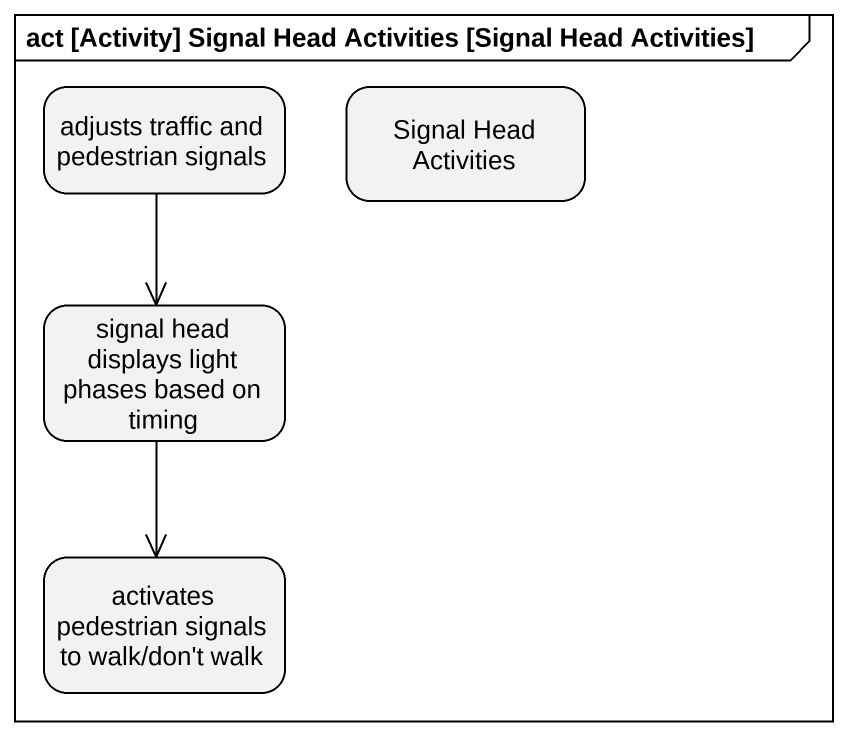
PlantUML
@startuml
mainframe act [Activity] Signal Head Activities [Signal Head Activities]
hide empty description
state "adjusts traffic and pedestrian signals" as adjusts_traffic_and
state "Signal Head Activities" as Signal_Head_Activities
state "signal head displays light phases based on timing" as signal_head_displays_light
state "activates pedestrian signals to walk/don't walk" as activates_pedestrian
adjusts_traffic_and --> signal_head_displays_light
signal_head_displays_light --> activates_pedestrian
@enduml
